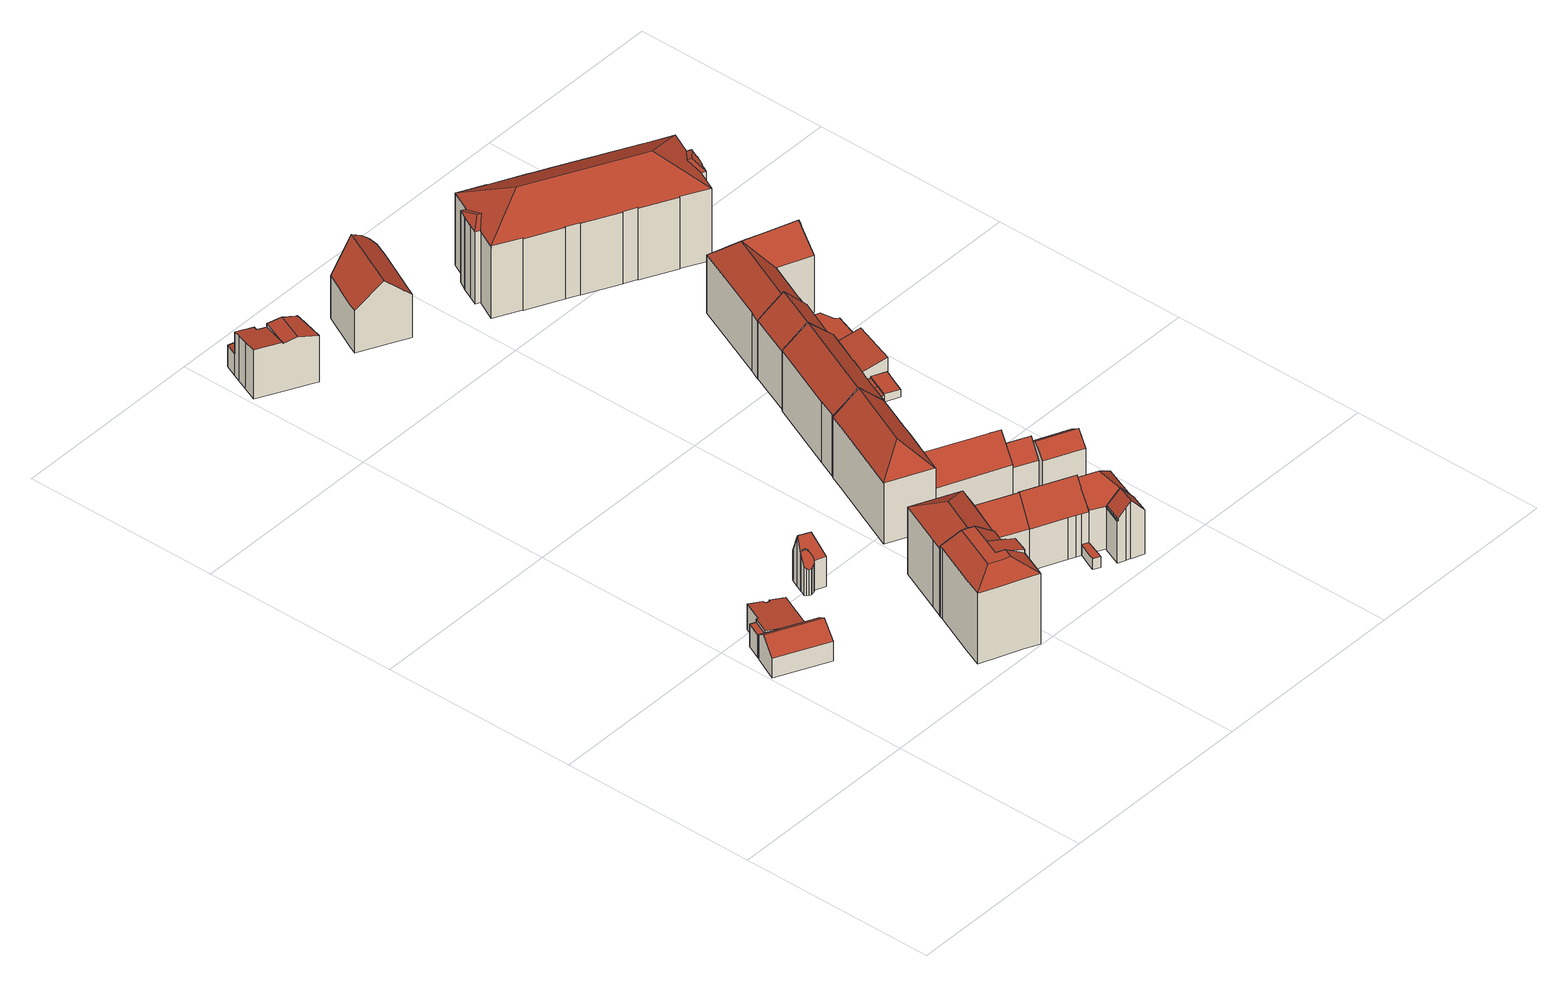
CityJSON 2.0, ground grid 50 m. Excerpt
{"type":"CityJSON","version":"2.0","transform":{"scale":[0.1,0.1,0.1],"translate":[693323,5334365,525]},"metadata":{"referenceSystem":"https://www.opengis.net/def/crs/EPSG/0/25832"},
"CityObjects":{
"building1":{"type":"Building","attributes":{"Gemeindeschluessel":"09162000","HoeheDach":"534.304","HoeheGrund":"525.912","Methode":"2000","NiedrigsteTraufeDesGebaeudes":"531.181","Geometrietyp2DReferenz":"3000","function":"31001_9998","roofType":"3100","measuredHeight":8.39,"storeysAboveGround":2},"geometry":[{"type":"MultiSurface","lod":"2","boundaries":[[[0,1,2,3,4]],[[0,5,6,1]],[[4,3,7,8]],[[4,8,5,0]],[[1,6,9,2]],[[9,6,5,8,7]],[[7,3,2,9]]],"semantics":{"surfaces":[{"type":"WallSurface"},{"type":"GroundSurface"},{"type":"RoofSurface"}],"values":[0,0,0,1,2,0,2]}}]},
"building2":{"type":"Building","attributes":{"Gemeindeschluessel":"09162000","HoeheDach":"533.010","HoeheGrund":"525.978","Methode":"2000","NiedrigsteTraufeDesGebaeudes":"531.577","Geometrietyp2DReferenz":"3000","function":"31001_9998","roofType":"1000","measuredHeight":7.03,"storeysAboveGround":2},"geometry":[{"type":"MultiSurface","lod":"2","boundaries":[[[10,11,12,13]],[[14,15,16,17,18,19]],[[20,21,22,23]],[[24,25,16,15]],[[26,27,28,29]],[[29,28,30,31]],[[26,32,33,34,35,27]],[[18,17,35,34]],[[14,19,36,37]],[[25,24,38,39]],[[39,40,22,21,12,11,30,28,27,35,17,16,25]],[[13,12,21,20]],[[38,24,15,14,37,32,26,29,31,10,13,20,23,41]],[[39,38,41,40]],[[37,36,33,32]],[[31,30,11,10]],[[18,34,33,36,19]],[[23,22,40,41]]],"semantics":{"surfaces":[{"type":"WallSurface"},{"type":"RoofSurface"},{"type":"GroundSurface"}],"values":[0,0,0,0,0,0,0,0,0,0,1,0,2,0,0,0,1,0]}}]},
"building3":{"type":"Building","attributes":{"Gemeindeschluessel":"09162000","HoeheDach":"536.352","HoeheGrund":"525.830","Methode":"1000","NiedrigsteTraufeDesGebaeudes":"532.806","Geometrietyp2DReferenz":"3000","function":"31001_9998","roofType":"2100","measuredHeight":10.52},"geometry":[{"type":"MultiSurface","lod":"2","boundaries":[[[42,43,44,45]],[[44,43,46,47,48,49,50,51,52,53,54,55,56,57,58]],[[59,56,55,60]],[[61,53,52,62]],[[63,46,43,42]],[[62,52,51,64]],[[65,54,53,61]],[[45,44,58,66]],[[67,68,48,47,46,63]],[[69,49,48,68]],[[60,55,54,65]],[[66,58,57,70]],[[71,50,49,69]],[[70,57,56,59]],[[64,71,69,68,67,63,42,45,66,70,59,60,65,61,62]],[[64,51,50,71]]],"semantics":{"surfaces":[{"type":"WallSurface"},{"type":"RoofSurface"},{"type":"GroundSurface"}],"values":[0,1,0,0,0,0,0,0,0,0,0,0,0,0,2,0]}}]},
"building4":{"type":"Building","attributes":{"Gemeindeschluessel":"09162000","HoeheDach":"539.726","HoeheGrund":"525.690","Methode":"1000","NiedrigsteTraufeDesGebaeudes":"533.687","Geometrietyp2DReferenz":"3000","function":"51009_1610","roofType":"3200","measuredHeight":14.04},"geometry":[{"type":"MultiSurface","lod":"2","boundaries":[[[72,73,74,75]],[[76,77,53,78]],[[79,80,81,82,83]],[[78,53,84,85]],[[86,87,57,88]],[[57,83,82,89,90,88]],[[73,80,79]],[[91,81,80,92]],[[93,94,87,86]],[[89,82,81,91]],[[92,80,73,72]],[[75,74,77,76]],[[85,84,94,93]],[[72,75,76,78,85,93,86,88,90,89,91,92]],[[87,94,84,53,77,74,73,79,83,57]]],"semantics":{"surfaces":[{"type":"WallSurface"},{"type":"RoofSurface"},{"type":"GroundSurface"}],"values":[0,0,1,0,0,0,1,0,0,0,0,0,0,2,1]}}]},
"building5":{"type":"Building","attributes":{"Gemeindeschluessel":"09162000","HoeheDach":"547.080","HoeheGrund":"525.410","Methode":"2000","NiedrigsteTraufeDesGebaeudes":"544.171","Geometrietyp2DReferenz":"3000","function":"31001_9998","roofType":"2100","measuredHeight":21.67,"storeysAboveGround":4},"geometry":[{"type":"MultiSurface","lod":"2","boundaries":[[[95,96,97,98,99,100]],[[101,102,100,99,103,104,105,106]],[[107,108,109,110,111,112,113,114,115]],[[116,111,110,117]],[[118,119,120,121,122,123,124,125]],[[126,108,107,115]],[[127,96,95,114]],[[123,122,121,128,129,130,124]],[[120,131,132,117,110,109,133,134,121]],[[135,112,111,116]],[[129,128,126,115,114,95,100,102,130]],[[121,134,133,108,126,128]],[[136,137,106,105,138,139]],[[124,140,136,139,141,125]],[[135,142,97,96,127,113,112]],[[133,109,108]],[[142,135,116,117,132,131,120,119,118,125,141,139,138,105,104,103,99,98,97]],[[114,113,127]],[[130,102,101,106,137,136,140,124]]],"semantics":{"surfaces":[{"type":"WallSurface"},{"type":"RoofSurface"},{"type":"GroundSurface"}],"values":[0,0,1,0,0,0,1,1,0,0,1,1,0,0,0,0,2,0,1]}}]},
"building6":{"type":"Building","attributes":{"Gemeindeschluessel":"09162000","HoeheDach":"547.530","HoeheGrund":"525.420","Methode":"2000","NiedrigsteTraufeDesGebaeudes":"543.650","Geometrietyp2DReferenz":"3000","function":"31001_1000","roofType":"3200","measuredHeight":22.11,"storeysAboveGround":4},"geometry":[{"type":"MultiSurface","lod":"2","boundaries":[[[143,144,145,146]],[[146,147,97,99,105,148,149,150,151,143]],[[147,152,153,97]],[[146,145,152,147]],[[153,152,145,144,154,155,156]],[[99,156,157,105]],[[156,155,158,159,160,157]],[[148,160,159,149]],[[97,153,156,99]],[[159,158,150,149]],[[155,154,158]],[[105,157,160,148]],[[154,144,143,151,150,158]]],"semantics":{"surfaces":[{"type":"WallSurface"},{"type":"GroundSurface"},{"type":"RoofSurface"}],"values":[0,1,0,0,2,0,2,0,0,0,2,0,0]}}]},
"building7":{"type":"Building","attributes":{"Gemeindeschluessel":"09162000","HoeheDach":"539.700","HoeheGrund":"525.970","Methode":"2000","NiedrigsteTraufeDesGebaeudes":"531.573","Geometrietyp2DReferenz":"3000","function":"31001_9998","roofType":"3100","measuredHeight":13.73,"storeysAboveGround":3},"geometry":[{"type":"MultiSurface","lod":"2","boundaries":[[[161,162,163]],[[164,165,166,167]],[[162,161,168,169,170,171,172,166,165,173,174]],[[175,166,172,176]],[[161,177,168]],[[178,179,180,181]],[[182,170,169,183]],[[184,185,186,187,188,189,190,163,162,174,191]],[[192,193,194,195]],[[181,180,188,187]],[[196,171,170,182]],[[197,173,165,164]],[[196,198,199,200,176,172,171]],[[176,200,194,193,175]],[[181,187,186,185,184,191,197,164,167,192,195,199,198,196,182,183,201,202,203,178]],[[190,204,177,161,163]],[[191,174,173,197]],[[168,177,201,183,169]],[[166,175,193,192,167]],[[204,205,179,178,203,202,201,177]],[[189,188,180,179,205,204,190]],[[195,194,200,199]]],"semantics":{"surfaces":[{"type":"WallSurface"},{"type":"RoofSurface"},{"type":"GroundSurface"}],"values":[0,0,1,0,0,0,0,0,0,0,0,0,0,1,2,1,0,0,0,0,1,0]}}]},
"building8":{"type":"Building","attributes":{"Gemeindeschluessel":"09162000","HoeheDach":"543.291","HoeheGrund":"525.520","Methode":"1000","NiedrigsteTraufeDesGebaeudes":"536.937","Geometrietyp2DReferenz":"3000","function":"31001_1000","roofType":"3100","measuredHeight":17.77,"storeysAboveGround":3},"geometry":[{"type":"MultiSurface","lod":"2","boundaries":[[[206,207,208,209]],[[210,211,212,213]],[[214,210,213,215]],[[211,216,208,207,212]],[[217,214,215,218,206,209,219]],[[209,208,216,219]],[[213,212,207,206,218,215]],[[210,214,217,219,216,211]]],"semantics":{"surfaces":[{"type":"WallSurface"},{"type":"RoofSurface"},{"type":"GroundSurface"}],"values":[0,1,0,1,2,0,0,0]}}]},
"building9":{"type":"Building","attributes":{"Gemeindeschluessel":"09162000","HoeheDach":"528.598","HoeheGrund":"525.730","Methode":"1000","NiedrigsteTraufeDesGebaeudes":"528.598","Geometrietyp2DReferenz":"3000","function":"31001_2000","roofType":"1000","measuredHeight":2.87},"geometry":[{"type":"MultiSurface","lod":"2","boundaries":[[[220,221,222,223,224,225,226]],[[227,224,223,228]],[[229,222,221,230]],[[229,230,231,232,233,227,228]],[[228,223,222,229]],[[231,230,221,220,226,232]],[[226,225,224,227,233,232]]],"semantics":{"surfaces":[{"type":"RoofSurface"},{"type":"WallSurface"},{"type":"GroundSurface"}],"values":[0,1,1,2,1,1,1]}}]},
"building10":{"type":"Building","attributes":{"Gemeindeschluessel":"09162000","HoeheDach":"543.364","HoeheGrund":"525.630","Methode":"1000","NiedrigsteTraufeDesGebaeudes":"536.911","Geometrietyp2DReferenz":"3000","function":"31001_1000","roofType":"3100","measuredHeight":17.73,"storeysAboveGround":3},"geometry":[{"type":"MultiSurface","lod":"2","boundaries":[[[234,235,236,237,238,239,240,241,242,243,244,245,246,247]],[[248,249,250,251,216,252]],[[237,253,254,238]],[[255,256,252,216,245,244,243,242]],[[241,240,257,258,255,242]],[[246,251,250,247]],[[247,250,249,234]],[[238,254,259,239]],[[258,257,259,254,253,260,248,252,256,255]],[[245,216,251,246]],[[239,259,257,240]],[[260,253,237,236,235,234,249,248]]],"semantics":{"surfaces":[{"type":"GroundSurface"},{"type":"RoofSurface"},{"type":"WallSurface"}],"values":[0,1,2,2,2,2,2,2,1,2,2,2]}}]},
"building11":{"type":"Building","attributes":{"Gemeindeschluessel":"09162000","HoeheDach":"547.481","HoeheGrund":"525.220","Methode":"1000","NiedrigsteTraufeDesGebaeudes":"541.723","Geometrietyp2DReferenz":"3000","function":"31001_1000","roofType":"3200","measuredHeight":22.26,"storeysAboveGround":3},"geometry":[{"type":"MultiSurface","lod":"2","boundaries":[[[261,262,263,264,265,266,267,268]],[[269,270,261,268]],[[271,272,273,274,275,276,277,278]],[[270,271,278,262,261]],[[279,273,272,280]],[[270,269,281,280,272,271]],[[282,279,280,281,269,268,267,266,265,283,284,285]],[[277,276,275,285,284,283,265,264]],[[282,274,273,279]],[[282,285,275,274]],[[278,277,264,263,262]]],"semantics":{"surfaces":[{"type":"WallSurface"},{"type":"RoofSurface"},{"type":"GroundSurface"}],"values":[0,0,1,1,0,0,2,0,0,0,1]}}]},
"building12":{"type":"Building","attributes":{"Gemeindeschluessel":"09162000","HoeheDach":"541.642","HoeheGrund":"525.200","Methode":"1000","NiedrigsteTraufeDesGebaeudes":"536.225","Geometrietyp2DReferenz":"3000","function":"31001_1000","roofType":"3100","measuredHeight":16.44,"storeysAboveGround":3},"geometry":[{"type":"MultiSurface","lod":"2","boundaries":[[[286,287,288,289]],[[290,291,292,293,269,294,280,295,296]],[[286,293,292,291,297,287]],[[290,298,297,291]],[[287,297,298,299,300,301,288]],[[296,299,298,290]],[[293,286,289,269]],[[300,299,296,295,280,301]],[[289,288,301,280,294,269]]],"semantics":{"surfaces":[{"type":"RoofSurface"},{"type":"GroundSurface"},{"type":"WallSurface"}],"values":[0,1,2,2,0,2,2,2,2]}}]},
"building13":{"type":"Building","attributes":{"Gemeindeschluessel":"09162000","HoeheDach":"542.870","HoeheGrund":"525.680","Methode":"2000","NiedrigsteTraufeDesGebaeudes":"537.100","Geometrietyp2DReferenz":"3000","function":"31001_9998","roofType":"3200","measuredHeight":17.19,"storeysAboveGround":3},"geometry":[{"type":"MultiSurface","lod":"2","boundaries":[[[302,303,304,305,306,307,308,309,310,311,229,228,312,313,314,315,316]],[[317,318,319,320]],[[321,322,323,324,318,325]],[[311,326,327,229]],[[328,329,330,331,314,313,312,228]],[[305,304,332,333,334,306]],[[326,319,318,324,323,335,336,329,328,327]],[[304,303,302,316,337,335,323,322,332]],[[336,337,338,331,330,329]],[[317,339,325,318]],[[335,337,336]],[[314,331,338,315]],[[308,307,340,339,317,320,309]],[[229,327,328,228]],[[315,338,337,316]],[[306,334,340,307]],[[332,322,321,333]],[[340,334,333,321,325,339]],[[320,319,326,311,310,309]]],"semantics":{"surfaces":[{"type":"GroundSurface"},{"type":"RoofSurface"},{"type":"WallSurface"}],"values":[0,1,2,2,2,2,1,2,1,2,1,2,2,2,2,2,1,1,2]}}]},
"building14":{"type":"Building","attributes":{"Gemeindeschluessel":"09162000","HoeheDach":"543.329","HoeheGrund":"525.900","Methode":"1000","NiedrigsteTraufeDesGebaeudes":"537.284","Geometrietyp2DReferenz":"3000","function":"31001_9998","roofType":"3100","measuredHeight":17.43,"storeysAboveGround":3},"geometry":[{"type":"MultiSurface","lod":"2","boundaries":[[[341,342,343,344]],[[345,346,347,348,349,350]],[[351,352,353,354]],[[351,354,355,350,349,348,356,357,341,344]],[[344,343,352,351]],[[358,359,347,346,345]],[[353,352,343,342,360,359,358]],[[355,354,353,358,345,350]],[[357,360,342,341]],[[347,359,360,357,356,348]]],"semantics":{"surfaces":[{"type":"WallSurface"},{"type":"GroundSurface"},{"type":"RoofSurface"}],"values":[0,0,0,1,0,2,2,0,0,0]}}]},
"building15":{"type":"Building","attributes":{"Gemeindeschluessel":"09162000","HoeheDach":"539.460","HoeheGrund":"525.448","Methode":"2000","NiedrigsteTraufeDesGebaeudes":"532.483","Geometrietyp2DReferenz":"3000","function":"31001_1000","roofType":"3100","measuredHeight":14.01,"storeysAboveGround":3},"geometry":[{"type":"MultiSurface","lod":"2","boundaries":[[[361,362,363,364]],[[365,366,367,368,369]],[[370,371,368,367]],[[366,365,364,363]],[[362,361,372,373]],[[361,364,365,369,374,372]],[[370,373,372,374,371]],[[370,367,366,363,362,373]],[[371,374,369,368]]],"semantics":{"surfaces":[{"type":"WallSurface"},{"type":"RoofSurface"},{"type":"GroundSurface"}],"values":[0,0,0,0,0,1,0,2,1]}}]},
"building16":{"type":"Building","attributes":{"Gemeindeschluessel":"09162000","HoeheDach":"547.413","HoeheGrund":"525.450","Methode":"1000","NiedrigsteTraufeDesGebaeudes":"541.938","Geometrietyp2DReferenz":"3000","function":"31001_1000","roofType":"3100","measuredHeight":21.96,"storeysAboveGround":3},"geometry":[{"type":"MultiSurface","lod":"2","boundaries":[[[375,376,377,378]],[[379,380,381,382,383,384]],[[385,386,387,388,389,390]],[[391,392,393,394]],[[395,396,376,375]],[[397,398,396,395]],[[381,380,399,400]],[[401,402,403,404,392,391]],[[394,393,405,406]],[[385,390,403,402]],[[404,379,384,405,393,392]],[[407,397,395,375,378,387,386,385,402,401,391,394,406,383,382,381,400]],[[397,407,400,399,408,398]],[[406,405,384,383]],[[378,377,388,387]],[[403,390,389,388,377,376,396,398,408,399,380,379,404]]],"semantics":{"surfaces":[{"type":"WallSurface"},{"type":"RoofSurface"},{"type":"GroundSurface"}],"values":[0,0,0,0,0,0,0,0,0,0,1,2,0,0,0,1]}}]},
"building17":{"type":"Building","attributes":{"Gemeindeschluessel":"09162000","HoeheDach":"537.890","HoeheGrund":"525.380","Methode":"2000","NiedrigsteTraufeDesGebaeudes":"535.026","Geometrietyp2DReferenz":"3000","function":"31001_1000","roofType":"3100","measuredHeight":12.51,"storeysAboveGround":3},"geometry":[{"type":"MultiSurface","lod":"2","boundaries":[[[409,410,411,412,413,414,415,416]],[[417,410,409,418]],[[416,419,418,409]],[[420,419,416,415,414,421]],[[422,418,419,420,421,423]],[[417,418,422,423,424,425]],[[410,417,425,411]],[[425,424,423,421,414,413,412,411]]],"semantics":{"surfaces":[{"type":"GroundSurface"},{"type":"WallSurface"},{"type":"RoofSurface"}],"values":[0,1,1,1,2,2,1,1]}}]},
"building18":{"type":"Building","attributes":{"Gemeindeschluessel":"09162000","HoeheDach":"547.161","HoeheGrund":"525.490","Methode":"2000","NiedrigsteTraufeDesGebaeudes":"541.322","Geometrietyp2DReferenz":"3000","function":"31001_1000","roofType":"3100","measuredHeight":21.67,"storeysAboveGround":5},"geometry":[{"type":"MultiSurface","lod":"2","boundaries":[[[426,427,428,429]],[[430,431,432,426,429,433,434,435,436]],[[427,437,438,439,440,428]],[[432,431,441,437,427,426]],[[428,440,433,429]],[[430,442,441,431]],[[441,442,443,438,437]],[[436,443,442,430]],[[439,438,443,436,435,434,433,440]]],"semantics":{"surfaces":[{"type":"WallSurface"},{"type":"GroundSurface"},{"type":"RoofSurface"}],"values":[0,1,2,0,0,0,2,0,0]}}]},
"building19":{"type":"Building","attributes":{"Gemeindeschluessel":"09162000","HoeheDach":"527.240","HoeheGrund":"525.490","Methode":"2000","NiedrigsteTraufeDesGebaeudes":"527.230","Geometrietyp2DReferenz":"3000","function":"51009_1610","roofType":"9999","measuredHeight":1.75},"geometry":[{"type":"MultiSurface","lod":"2","boundaries":[[[444,445,446,447]],[[448,444,447,449]],[[450,445,444,448]],[[451,446,445,450]],[[449,451,450,448]],[[449,447,446,451]]],"semantics":{"surfaces":[{"type":"RoofSurface"},{"type":"WallSurface"},{"type":"GroundSurface"}],"values":[0,1,1,1,2,1]}}]},
"building20":{"type":"Building","attributes":{"Gemeindeschluessel":"09162000","HoeheDach":"527.140","HoeheGrund":"525.530","Methode":"2000","NiedrigsteTraufeDesGebaeudes":"527.140","Geometrietyp2DReferenz":"3000","function":"51009_1610","roofType":"1000","measuredHeight":1.61},"geometry":[{"type":"MultiSurface","lod":"2","boundaries":[[[452,453,454,455]],[[456,457,458,459]],[[451,450,460,461]],[[451,453,452,457,456,462,450]],[[453,451,461,454]],[[460,463,459,458,455,454,461]],[[452,455,458,457]],[[456,459,463,462]],[[462,463,460,450]]],"semantics":{"surfaces":[{"type":"WallSurface"},{"type":"GroundSurface"},{"type":"RoofSurface"}],"values":[0,0,0,1,0,2,0,0,0]}}]},
"building21":{"type":"Building","attributes":{"Gemeindeschluessel":"09162000","HoeheDach":"527.640","HoeheGrund":"525.510","Methode":"2000","NiedrigsteTraufeDesGebaeudes":"527.640","Geometrietyp2DReferenz":"3000","function":"51009_1610","roofType":"1000","measuredHeight":2.13},"geometry":[{"type":"MultiSurface","lod":"2","boundaries":[[[464,465,466,467]],[[468,469,465,464]],[[466,465,469,470,471,472]],[[448,450,462,468,464,467]],[[467,466,472,448]],[[448,472,471,450]],[[450,471,470,462]],[[462,470,469,468]]],"semantics":{"surfaces":[{"type":"WallSurface"},{"type":"RoofSurface"},{"type":"GroundSurface"}],"values":[0,0,1,2,0,0,0,0]}}]},
"building22":{"type":"Building","attributes":{"Gemeindeschluessel":"09162000","HoeheDach":"531.160","HoeheGrund":"525.469","Methode":"1000","NiedrigsteTraufeDesGebaeudes":"528.492","Geometrietyp2DReferenz":"3000","function":"31001_2000","roofType":"2100","measuredHeight":5.69},"geometry":[{"type":"MultiSurface","lod":"2","boundaries":[[[473,474,475,476]],[[477,476,475,478]],[[474,473,479,480]],[[478,480,479,477]],[[477,479,473,476]],[[475,474,480,478]]],"semantics":{"surfaces":[{"type":"WallSurface"},{"type":"GroundSurface"},{"type":"RoofSurface"}],"values":[0,1,2,0,0,0]}}]},
"building23":{"type":"Building","attributes":{"Gemeindeschluessel":"09162000","HoeheDach":"527.590","HoeheGrund":"525.530","Methode":"1000","NiedrigsteTraufeDesGebaeudes":"527.590","Geometrietyp2DReferenz":"3000","function":"51009_1610","roofType":"1000","measuredHeight":2.06},"geometry":[{"type":"MultiSurface","lod":"2","boundaries":[[[481,482,483,484]],[[485,486,487,488]],[[478,489,490,491,492,493]],[[478,493,494,475]],[[495,496,497,498]],[[499,494,493,492,491,500,501,502,503,504,483,482,487,486,497,496,505,506,507,508,509,510,511]],[[488,487,482,481]],[[489,478,475,512,436,513,514,515,516,517,518,495,498,485,488,481,484,519,520,521,522,523,490]],[[517,506,505,518]],[[514,509,508,515]],[[512,475,494,499,511,436]],[[519,504,503,520]],[[502,501,522,521,520,503]],[[484,483,504,519]],[[508,507,506,517,516,515]],[[498,497,486,485]],[[500,491,490,523,522,501]],[[513,510,509,514]],[[518,505,496,495]],[[436,511,510,513]]],"semantics":{"surfaces":[{"type":"WallSurface"},{"type":"RoofSurface"},{"type":"GroundSurface"}],"values":[0,0,0,0,0,1,0,2,0,0,0,0,0,0,0,0,0,0,0,0]}}]},
"building24":{"type":"Building","attributes":{"Gemeindeschluessel":"09162000","HoeheDach":"546.734","HoeheGrund":"525.380","Methode":"2000","NiedrigsteTraufeDesGebaeudes":"540.898","Geometrietyp2DReferenz":"3000","function":"31001_9998","roofType":"3100","measuredHeight":21.35,"storeysAboveGround":5},"geometry":[{"type":"MultiSurface","lod":"2","boundaries":[[[524,525,526,527]],[[528,529,530,531]],[[532,533,534,535,536,537]],[[538,539,540,541,542,543]],[[531,530,544,545]],[[534,533,525,524]],[[531,545,536,535,534,524,527,546,547,548,549,543,542,541,550,528]],[[548,547,551,552,553,549]],[[554,529,528,550,541,540]],[[552,555,556,540,539,538,553]],[[545,544,537,536]],[[546,557,551,547]],[[551,557,526,525,556,555,552]],[[527,526,557,546]],[[549,553,538,543]],[[525,533,532,537,544,530,558,556]],[[556,558,530,529,554,540]]],"semantics":{"surfaces":[{"type":"WallSurface"},{"type":"GroundSurface"},{"type":"RoofSurface"}],"values":[0,0,0,0,0,0,1,0,0,2,0,0,2,0,0,2,2]}}]},
"building25":{"type":"Building","attributes":{"name":"Grundschule München, Kirchenstraße 11","Gemeindeschluessel":"09162000","HoeheDach":"550.810","HoeheGrund":"525.411","Methode":"2000","NiedrigsteTraufeDesGebaeudes":"544.917","Geometrietyp2DReferenz":"3000","function":"31001_3020","roofType":"3100","measuredHeight":25.4,"storeysAboveGround":4},"geometry":[{"type":"MultiSurface","lod":"2","boundaries":[[[559,560,561,562,563,564,565,566,567,568,569,570,571,572,573,574]],[[575,576,577,578]],[[579,570,569,580]],[[581,582,583,584,585]],[[586,587,574,588]],[[589,590,591,592,593]],[[594,595,596,597]],[[567,566,598]],[[599,600,601,602,603,604,605]],[[606,607,608,609]],[[599,610,611,612,600]],[[613,602,601,614]],[[615,588,574,573]],[[580,569,568,616]],[[617,618,562,561]],[[619,620,621,592,591]],[[622,623,624,625,626]],[[595,627,610,599,605,596]],[[619,628,629,630,623,622,631,632,633,575,578,634,635,636,637,606,609,638,639,582,581,594,597,640,641,613,614,642,586,588,615,643,644,579,580,616,598,645,646,647,618,617,620]],[[586,642,612,611,587]],[[636,648,649,637]],[[637,649,607,606]],[[633,632,650,651]],[[650,652,653,593,592,621,561,560]],[[583,654,655,608,607,649,648,656,657,577,576,651,650,560,559,584]],[[631,652,650,632]],[[641,603,602,613]],[[647,563,562,618]],[[640,604,603,641]],[[598,566,565,645]],[[624,658,659,660,590,589,625]],[[638,655,654,639]],[[584,559,574,587,611,610,627,585]],[[617,561,621,620]],[[626,625,589,593,653]],[[640,597,596,605,604]],[[643,572,571,644]],[[646,564,563,647]],[[634,657,656,635]],[[629,659,658,630]],[[631,622,626,653,652]],[[644,571,570,579]],[[645,565,564,646]],[[609,608,655,638]],[[639,654,583,582]],[[628,619,591,590,660]],[[642,614,601,600,612]],[[616,568,567,598]],[[628,660,659,629]],[[615,573,572,643]],[[594,581,585,627,595]],[[630,658,624,623]],[[578,577,657,634]],[[633,651,576,575]],[[635,656,648,636]]],"semantics":{"surfaces":[{"type":"RoofSurface"},{"type":"WallSurface"},{"type":"GroundSurface"}],"values":[0,1,1,1,1,0,1,1,0,1,0,1,1,1,1,1,1,0,2,1,1,1,1,0,0,1,1,1,1,1,0,1,0,1,0,1,1,1,1,1,1,1,1,1,1,1,1,1,1,1,1,1,1,1,1]}}]}
},
"vertices":[
[1,357,9],[1,357,62],[20,397,93],[31,421,75],[31,421,9],[129,296,9],[129,296,62],[160,361,75],[160,361,9],[148,337,93],
[125,482,10],[125,482,74],[130,480,73],[130,480,10],[31,421,10],[88,395,10],[88,395,73],[45,415,80],[45,415,71],[31,421,71],[136,479,10],[136,479,72],[138,483,72],[138,483,10],[97,390,10],[97,390,71],[68,454,10],[68,454,79],[91,504,79],[91,504,10],[124,489,74],[124,489,10],[50,462,10],[50,462,71],[64,456,71],[64,456,80],[33,425,71],[33,425,10],[132,374,10],[132,374,66],[173,466,66],[173,466,10],
[265,480,8],[265,480,78],[262,483,81],[262,483,8],[270,478,78],[271,478,78],[274,478,80],[279,479,83],[283,481,88],[286,484,94],[286,490,101],[284,495,107],[281,499,111],[277,502,114],[272,504,114],[267,504,111],[259,488,85],[272,504,8],[277,502,8],[284,495,8],[286,490,8],[270,478,8],[286,484,8],[281,499,8],[259,488,8],[271,478,8],[274,478,8],[279,479,8],[267,504,8],[283,481,8],
[314,473,7],[314,473,88],[286,484,87],[286,484,7],[286,490,7],[286,490,98],[284,495,7],[301,505,147],[334,518,88],[284,541,88],[274,520,143],[273,518,147],[281,499,114],[281,499,7],[272,504,7],[272,504,116],[267,504,7],[274,520,7],[273,518,7],[284,541,7],[334,518,7],[277,502,7],[277,502,117],
[471,193,221],[513,174,192],[513,174,4],[471,193,4],[455,200,4],[455,200,221],[411,220,203],[443,205,221],[443,205,4],[411,220,4],[397,226,4],[397,226,195],[453,92,216],[467,86,212],[495,74,205],[505,98,205],[511,113,205],[490,122,210],[490,123,210],[449,140,221],[432,101,221],[511,113,4],[505,98,4],[372,40,4],[422,20,4],[464,2,4],[464,2,195],[422,20,195],[372,40,195],[325,60,195],[325,60,4],[453,92,221],[490,123,192],[442,67,221],[421,75,221],[392,87,221],[484,49,4],[495,74,4],[495,74,195],[484,49,195],[490,122,4],[393,217,195],[396,226,195],[396,226,4],[393,217,4],[345,107,195],[345,107,4],[490,123,4],
[579,318,4],[579,318,186],[558,271,187],[558,271,4],[536,224,4],[398,230,4],[411,257,4],[461,371,4],[578,318,4],[536,224,187],[513,174,187],[578,318,187],[494,286,225],[455,200,225],[397,226,187],[461,371,187],[411,257,187],[398,230,187],
[72,1794,140],[66,1780,143],[66,1780,140],[34,1876,10],[34,1876,132],[41,1893,129],[41,1893,10],[96,1850,131],[75,1861,131],[80,1872,129],[61,1882,129],[61,1883,129],[22,1847,137],[7,1811,143],[41,1893,69],[61,1883,66],[96,1850,140],[159,1819,10],[159,1819,140],[157,1809,139],[157,1809,10],[80,1872,10],[75,1861,10],[66,1780,10],[97,1765,10],[127,1749,10],[141,1742,10],[141,1742,137],[127,1749,140],[97,1765,147],[7,1811,10],[54,1924,10],[54,1924,69],[68,1921,67],[68,1921,10],[61,1882,10],[22,1847,10],[61,1883,10],[75,1920,10],[75,1920,66],[96,1850,10],[127,1835,10],[157,1820,10],[127,1835,147],[157,1820,140],
[558,271,5],[558,271,183],[579,318,120],[579,318,5],[635,180,120],[656,226,183],[557,271,183],[536,224,120],[635,180,5],[536,224,5],[677,273,119],[656,226,5],[557,271,5],[677,273,5],
[725,79,36],[742,71,36],[761,120,36],[762,122,36],[747,129,36],[730,92,36],[725,80,36],[747,129,7],[762,122,7],[761,120,7],[742,71,7],[725,79,7],[725,80,7],[730,92,7],
[794,209,6],[780,170,6],[779,169,6],[762,122,6],[747,129,6],[735,134,6],[717,142,6],[636,179,6],[635,180,6],[642,196,6],[656,227,6],[677,273,6],[770,231,6],[797,219,6],[780,170,184],[794,209,132],[797,219,119],[770,231,119],[656,227,184],[762,122,119],[747,129,119],[635,180,119],[642,196,141],[717,142,119],[636,179,119],[735,134,119],[779,169,182],
[508,477,168],[508,478,168],[594,672,167],[610,707,167],[610,707,2],[594,672,2],[508,478,2],[508,477,2],[618,427,2],[618,427,168],[618,428,168],[668,538,168],[681,568,168],[680,568,169],[719,658,170],[684,674,206],[666,682,225],[588,508,225],[681,568,2],[668,538,2],[618,428,2],[680,568,2],[666,682,2],[684,674,2],[719,658,2],
[784,353,113],[809,407,166],[643,483,166],[618,427,112],[829,449,2],[828,449,2],[809,407,2],[784,353,2],[643,483,2],[834,461,2],[835,461,2],[828,449,125],[829,449,125],[835,461,113],[834,461,113],[668,538,113],
[855,76,7],[855,75,7],[836,29,7],[807,41,7],[805,42,7],[794,46,7],[777,53,7],[775,54,7],[796,102,7],[797,103,7],[779,168,7],[779,169,7],[794,209,7],[797,219,7],[895,175,7],[777,53,121],[796,101,121],[796,102,121],[775,54,121],[826,88,164],[855,75,127],[855,75,121],[826,88,121],[796,101,127],[797,103,123],[761,120,124],[762,122,126],[779,168,179],[779,169,178],[794,209,133],[836,29,127],[807,41,164],[805,42,162],[855,76,122],[826,147,179],[895,175,122],[797,219,122],[777,53,127],[794,46,148],
[460,1874,9],[460,1874,137],[467,1860,126],[467,1860,9],[266,1750,123],[276,1770,123],[323,1865,125],[323,1865,9],[276,1770,9],[266,1750,9],[455,1828,9],[455,1828,124],[385,1690,126],[385,1690,9],[327,1719,9],[402,1875,9],[441,1881,9],[327,1719,183],[402,1875,183],[441,1881,154],
[840,408,109],[840,408,4],[853,438,4],[853,438,75],[829,449,75],[829,449,4],[784,353,4],[784,353,105],[800,387,145],[839,327,4],[839,327,105],[870,394,108],[870,394,4],[855,362,145],
[782,795,4],[782,795,169],[760,747,169],[760,747,4],[766,910,224],[819,886,171],[819,886,4],[766,910,4],[710,934,4],[710,934,169],[721,661,4],[741,707,4],[759,748,4],[759,748,170],[741,707,170],[721,661,171],[610,707,4],[610,707,169],[611,710,169],[611,710,4],[780,796,4],[780,796,171],[793,824,4],[793,824,171],[820,885,170],[820,885,4],[665,682,4],[719,658,4],[719,658,171],[665,682,224],[631,756,169],[631,756,4],[806,854,4],[806,854,171],
[955,314,4],[940,282,4],[848,324,4],[857,344,4],[861,356,4],[875,388,4],[877,388,4],[970,347,4],[940,282,100],[955,314,129],[970,347,101],[877,388,101],[875,388,101],[862,355,129],[861,356,129],[857,344,119],[848,324,101],
[747,919,5],[747,919,200],[712,934,163],[712,934,5],[811,891,5],[769,909,5],[768,910,5],[759,1044,5],[774,1037,5],[814,1018,5],[862,995,5],[768,910,222],[814,1018,222],[774,1037,179],[759,1044,163],[769,909,221],[811,891,176],[862,995,170],
[873,788,22],[887,818,22],[806,854,22],[793,824,22],[873,788,5],[793,824,5],[887,818,5],[806,854,5],
[819,886,5],[820,885,5],[820,885,21],[819,886,21],[873,861,5],[820,887,5],[820,887,21],[873,861,21],[887,818,21],[806,854,21],[901,849,5],[901,849,21],
[922,803,5],[922,803,26],[908,772,26],[908,772,5],[936,833,5],[936,833,26],[901,849,26],[887,818,26],[873,788,26],
[865,868,35],[911,973,38],[911,973,5],[865,868,5],[939,834,5],[978,943,5],[939,834,62],[978,943,62],
[954,1087,5],[954,1087,26],[967,1084,26],[967,1084,5],[929,1047,5],[929,1047,26],[945,1069,26],[945,1069,5],[1003,1012,5],[1009,1028,5],[1009,1028,26],[1003,1012,26],[978,943,26],[911,973,26],[915,1038,5],[915,1038,26],[922,1042,26],[922,1042,5],[868,992,26],[1000,1035,26],[1000,1036,26],[995,1068,26],[995,1071,26],[966,1082,26],[907,1034,26],[898,1032,26],[897,1032,26],[888,1031,26],[878,1032,26],[876,1026,26],[862,995,26],[868,992,5],[876,1026,5],[878,1032,5],[888,1031,5],[897,1032,5],[898,1032,5],[907,1034,5],[966,1082,5],[995,1071,5],[995,1068,5],[1000,1036,5],[1000,1035,5],
[922,1131,4],[922,1131,161],[878,1032,161],[878,1032,4],[1042,1209,4],[1042,1209,161],[1024,1156,217],[1024,1156,4],[1009,1101,161],[1009,1099,159],[1009,1099,4],[1009,1101,4],[1021,1145,4],[1021,1145,206],[772,1072,162],[814,1168,162],[860,1272,161],[860,1272,4],[814,1168,4],[772,1072,4],[1023,1151,213],[1023,1151,4],[876,1026,4],[862,995,4],[810,1020,4],[759,1044,4],[969,1235,4],[862,995,161],[810,1020,217],[759,1044,161],[969,1235,161],[868,1149,217],[891,1202,217],[876,1026,161],[946,1183,217],
[682,1652,258],[963,1511,258],[1091,1557,200],[1026,1589,200],[1026,1590,199],[939,1634,199],[939,1633,200],[907,1650,200],[907,1650,199],[821,1694,199],[820,1693,200],[789,1709,200],[789,1710,199],[702,1753,199],[702,1752,200],[637,1785,200],[936,1413,4],[936,1413,199],[850,1456,199],[850,1456,4],[789,1709,4],[820,1693,4],[548,1609,4],[614,1576,4],[614,1576,200],[549,1609,200],[548,1609,199],[611,1733,4],[611,1733,200],[637,1785,4],[1043,1471,209],[1074,1496,200],[1076,1499,199],[1065,1504,199],[1033,1476,209],[575,1661,4],[575,1661,200],[564,1667,200],[564,1667,4],[907,1650,4],[600,1694,211],[599,1736,200],[588,1716,200],[587,1716,199],[574,1690,199],[575,1690,200],[564,1668,200],[732,1517,4],[732,1517,200],[700,1533,200],[700,1533,4],[610,1689,211],[610,1733,199],[600,1738,199],[587,1716,4],[588,1716,4],[702,1752,4],[821,1694,4],[1091,1557,4],[1026,1589,4],[1076,1499,4],[1065,1504,4],[1065,1504,200],[1040,1427,4],[1051,1450,4],[1051,1450,200],[1041,1430,200],[1040,1427,199],[574,1661,200],[1065,1476,4],[1066,1475,4],[1053,1449,4],[1029,1433,4],[1003,1380,4],[937,1414,4],[851,1457,4],[818,1473,4],[818,1472,4],[732,1516,4],[700,1532,4],[613,1575,4],[575,1690,4],[574,1690,4],[600,1738,4],[702,1753,4],[789,1710,4],[939,1633,4],[939,1634,4],[1026,1590,4],[818,1472,199],[732,1516,199],[1003,1380,200],[937,1414,200],[1029,1433,200],[1029,1432,199],[613,1575,199],[700,1532,199],[818,1473,200],[851,1457,200],[1053,1449,199],[1066,1475,199],[1065,1476,200]
]}
